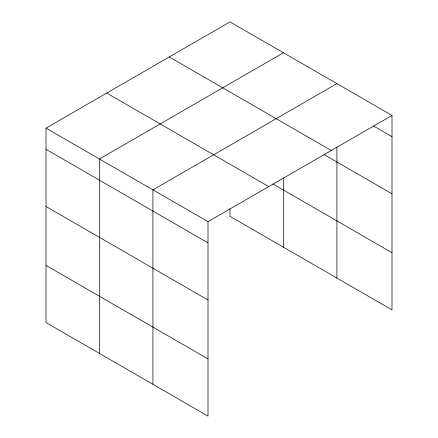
<?xml version="1.0" encoding="UTF-8"?>
<svg xmlns="http://www.w3.org/2000/svg" width="438" height="438" viewBox="0 0 438 438"><rect width="100%" height="100%" fill="white"/><g stroke="black" fill="none" stroke-linecap="round" stroke-linejoin="round"><path stroke-width="0.66" d="M46.006 128.126L208.006 221.655L208.006 416.1L46.006 322.571L46.006 128.126L229.994 21.9L391.994 115.429L391.994 309.874L229.994 216.345L229.994 208.86M283.452 52.763L99.464 158.989L99.464 353.433M336.915 83.631L152.928 189.857L152.928 384.301M208.006 221.655L391.994 115.429M373.636 126.029L391.994 136.634M169.276 56.956L331.276 150.486M323.989 154.543L391.994 193.804M272.879 183.933L391.994 252.704M106.724 93.07L268.724 186.599M46.006 149.325L208.006 242.855M46.006 206.495L208.006 300.025M46.006 265.401L208.006 358.93M336.915 147.031L336.915 278.075M283.452 177.855L283.452 247.213"/></g></svg>
